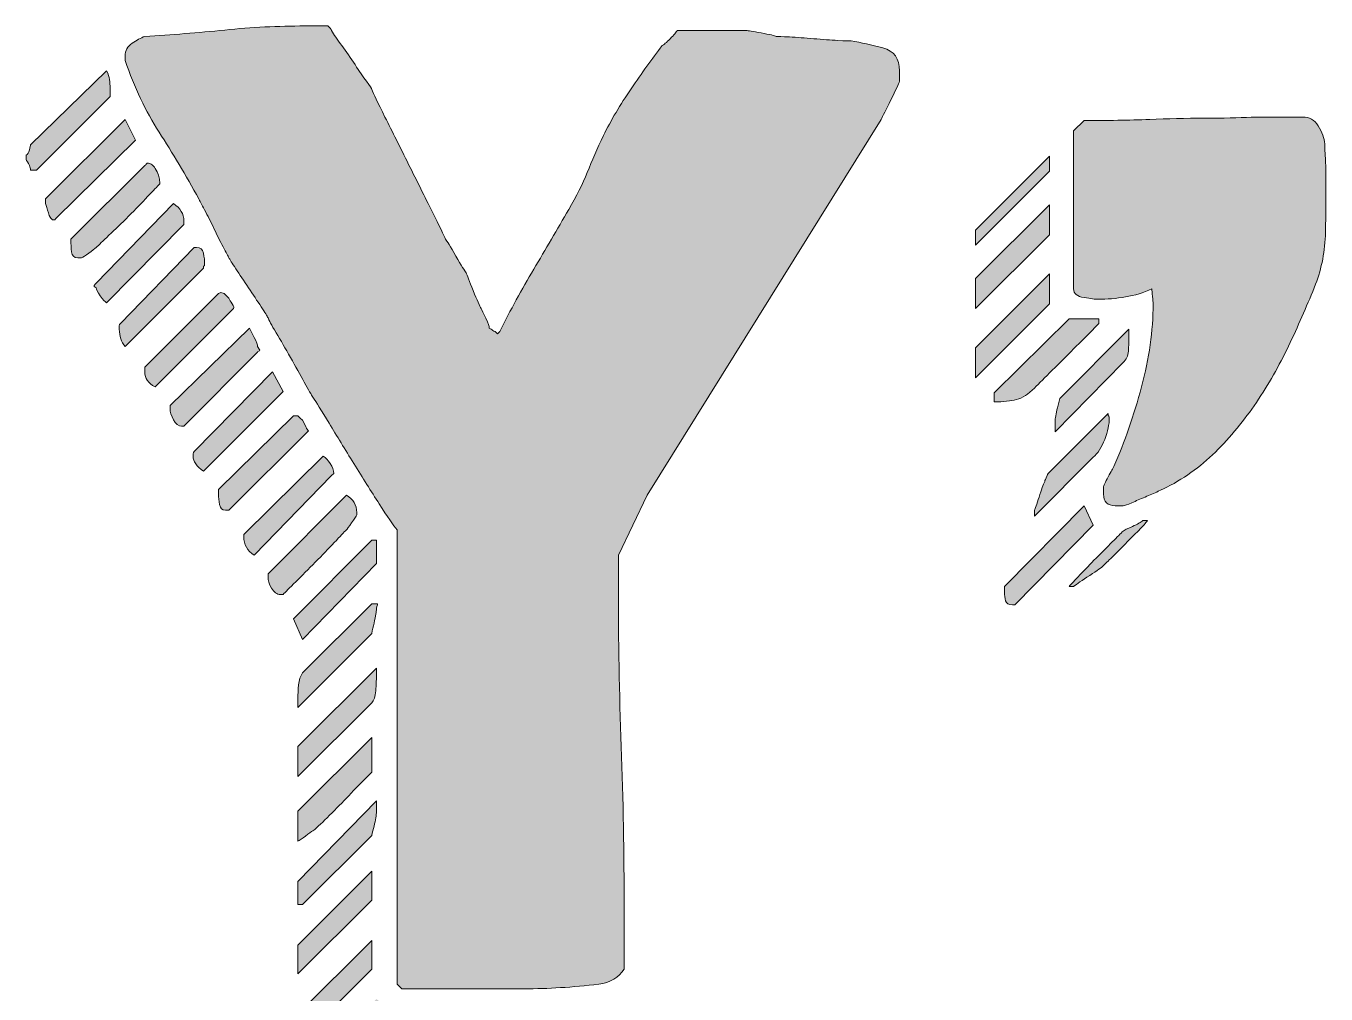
# Model space of a CAD drawing. Header units: inches. Extents: x 37 to 463, y -457 to -43.
# Drawn here: x 36.7 to 182.2, y -388.2 to -280 of the extents above; entities that cross this region are included whole.
import ezdxf

# ---------------------------------------------------------------- set-up
doc = ezdxf.new("R2010")
doc.units = ezdxf.units.IN
doc.header["$MEASUREMENT"] = 0
doc.layers.add('Layer 1', color=7, linetype='Continuous')

# ---------------------------------------------------------------- blocks, each defined once
blk = doc.blocks.new('block 5')
at = {"layer": 'Layer 1', "true_color": 0xca0c32}
h = blk.add_hatch(color=242, dxfattribs=at)
h.dxf.hatch_style = 2
edge = h.paths.add_edge_path()
edge.add_spline(control_points=[(36.74, -294.42), (36.91, -294.33), (37.04, -294.14), (37.12, -293.84), (37.21, -293.54), (37.25, -293.34), (37.25, -293.26), (37.25, -293.26), (45.76, -285), (45.76, -285), (45.94, -285.35), (46.04, -285.67), (46.09, -285.97), (46.13, -286.27), (46.15, -286.6), (46.15, -286.94), (46.15, -286.94), (46.15, -287.84), (46.15, -287.84), (46.15, -287.84), (37.9, -296.1), (37.9, -296.1), (37.9, -296.1), (37.64, -296.1), (37.64, -296.1), (37.64, -296.1), (37.25, -296.1), (37.25, -296.1), (37.25, -295.92), (37.21, -295.75), (37.12, -295.58), (36.95, -295.24), (36.82, -295.02), (36.74, -294.93), (36.74, -294.93), (36.74, -294.68), (36.74, -294.68), (36.74, -294.68), (36.74, -294.42), (36.74, -294.42)], knot_values=[0, 0, 0, 0, 1, 1, 1, 2, 2, 2, 3, 3, 3, 4, 4, 4, 5, 5, 5, 6, 6, 6, 7, 7, 7, 8, 8, 8, 9, 9, 9, 10, 10, 10, 11, 11, 11, 12, 12, 12, 13, 13, 13, 13], degree=3, periodic=1)
edge = h.paths.add_edge_path()
edge.add_spline(control_points=[(38.93, -299.32), (38.93, -299.32), (47.83, -290.42), (47.83, -290.42), (47.83, -290.42), (48.99, -292.74), (48.99, -292.74), (48.99, -292.74), (40.09, -301.51), (40.09, -301.51), (40.09, -301.51), (39.96, -301.64), (39.96, -301.64), (39.96, -301.64), (39.7, -301.64), (39.7, -301.64), (39.7, -301.64), (39.57, -301.51), (39.57, -301.51), (39.49, -301.51), (39.38, -301.3), (39.25, -300.87), (39.12, -300.44), (39.01, -300.09), (38.93, -299.84), (38.93, -299.84), (38.93, -299.45), (38.93, -299.45), (38.93, -299.45), (38.93, -299.32), (38.93, -299.32)], knot_values=[0, 0, 0, 0, 1, 1, 1, 2, 2, 2, 3, 3, 3, 4, 4, 4, 5, 5, 5, 6, 6, 6, 7, 7, 7, 8, 8, 8, 9, 9, 9, 10, 10, 10, 10], degree=3, periodic=1)
edge = h.paths.add_edge_path()
edge.add_spline(control_points=[(41.77, -303.83), (41.77, -303.83), (50.02, -295.58), (50.02, -295.58), (50.1, -295.58), (50.15, -295.54), (50.15, -295.45), (50.15, -295.45), (50.28, -295.32), (50.28, -295.32), (50.71, -295.32), (51.05, -295.58), (51.31, -296.1), (51.57, -296.61), (51.7, -297.04), (51.7, -297.39), (51.7, -297.39), (51.7, -297.64), (51.7, -297.64), (51.44, -297.9), (50.99, -298.37), (50.34, -299.06), (49.7, -299.75), (48.99, -300.48), (48.22, -301.25), (47.44, -302.03), (46.71, -302.74), (46.02, -303.38), (45.33, -304.03), (44.86, -304.48), (44.6, -304.74), (44.43, -304.91), (44.15, -305.12), (43.77, -305.38), (43.38, -305.64), (43.1, -305.81), (42.93, -305.9), (42.93, -305.9), (42.54, -305.9), (42.54, -305.9), (42.11, -305.9), (41.87, -305.68), (41.83, -305.25), (41.79, -304.82), (41.77, -304.52), (41.77, -304.35), (41.77, -304.35), (41.77, -303.83), (41.77, -303.83)], knot_values=[0, 0, 0, 0, 1, 1, 1, 2, 2, 2, 3, 3, 3, 4, 4, 4, 5, 5, 5, 6, 6, 6, 7, 7, 7, 8, 8, 8, 9, 9, 9, 10, 10, 10, 11, 11, 11, 12, 12, 12, 13, 13, 13, 14, 14, 14, 15, 15, 15, 16, 16, 16, 16], degree=3, periodic=1)
edge = h.paths.add_edge_path()
edge.add_spline(control_points=[(44.35, -309.12), (44.35, -309.04), (44.39, -308.95), (44.48, -308.86), (44.48, -308.86), (44.6, -308.73), (44.6, -308.73), (44.6, -308.73), (53.25, -299.84), (53.25, -299.84), (54.02, -300.35), (54.41, -301), (54.41, -301.77), (54.41, -301.77), (54.41, -302.16), (54.41, -302.16), (54.41, -302.16), (45.76, -310.93), (45.76, -310.93), (45.59, -310.84), (45.35, -310.59), (45.05, -310.15), (44.75, -309.72), (44.6, -309.42), (44.6, -309.25), (44.6, -309.25), (44.35, -309.12), (44.35, -309.12)], knot_values=[0, 0, 0, 0, 1, 1, 1, 2, 2, 2, 3, 3, 3, 4, 4, 4, 5, 5, 5, 6, 6, 6, 7, 7, 7, 8, 8, 8, 9, 9, 9, 9], degree=3, periodic=1)
edge = h.paths.add_edge_path()
edge.add_spline(control_points=[(47.18, -313.51), (47.18, -313.42), (47.23, -313.34), (47.31, -313.25), (47.31, -313.25), (55.57, -304.74), (55.57, -304.74), (55.57, -304.74), (55.82, -304.74), (55.82, -304.74), (56.25, -304.74), (56.51, -304.95), (56.6, -305.38), (56.68, -305.81), (56.73, -306.24), (56.73, -306.67), (56.73, -306.76), (56.7, -306.8), (56.66, -306.8), (56.62, -306.8), (56.6, -306.84), (56.6, -306.93), (56.6, -306.93), (56.6, -307.06), (56.6, -307.06), (56.6, -307.06), (47.83, -315.83), (47.83, -315.83), (47.4, -315.31), (47.18, -314.67), (47.18, -313.89), (47.18, -313.89), (47.18, -313.51), (47.18, -313.51)], knot_values=[0, 0, 0, 0, 1, 1, 1, 2, 2, 2, 3, 3, 3, 4, 4, 4, 5, 5, 5, 6, 6, 6, 7, 7, 7, 8, 8, 8, 9, 9, 9, 10, 10, 10, 11, 11, 11, 11], degree=3, periodic=1)
edge = h.paths.add_edge_path()
edge.add_spline(control_points=[(78.27, -336.34), (77.84, -335.82), (77.17, -334.85), (76.27, -333.43), (75.36, -332.02), (74.42, -330.51), (73.43, -328.92), (72.44, -327.33), (71.52, -325.82), (70.66, -324.41), (69.8, -322.99), (69.19, -322.02), (68.85, -321.5), (68.68, -321.25), (68.36, -320.69), (67.88, -319.83), (67.41, -318.97), (66.89, -318.04), (66.34, -317.05), (65.78, -316.07), (65.24, -315.14), (64.72, -314.28), (64.21, -313.42), (63.91, -312.86), (63.82, -312.6), (63.73, -312.43), (63.48, -312.02), (63.05, -311.38), (62.62, -310.73), (62.14, -310.02), (61.63, -309.25), (61.11, -308.48), (60.64, -307.77), (60.21, -307.12), (59.78, -306.48), (59.52, -306.07), (59.44, -305.9), (59.35, -305.73), (59.13, -305.32), (58.79, -304.67), (58.45, -304.03), (58.1, -303.34), (57.76, -302.61), (57.41, -301.88), (57.07, -301.19), (56.73, -300.55), (56.38, -299.9), (56.17, -299.49), (56.08, -299.32), (54.62, -296.66), (53.14, -294.16), (51.63, -291.84), (50.13, -289.52), (48.86, -286.85), (47.83, -283.84), (47.83, -283.84), (47.83, -283.33), (47.83, -283.33), (47.83, -282.73), (48.09, -282.25), (48.6, -281.91), (49.12, -281.57), (49.59, -281.31), (50.02, -281.13), (53.03, -280.96), (56.02, -280.73), (58.98, -280.42), (61.95, -280.12), (64.94, -279.97), (67.95, -279.97), (67.95, -279.97), (70.53, -279.97), (70.53, -279.97), (70.53, -279.97), (70.79, -280.23), (70.79, -280.23), (70.87, -280.32), (70.92, -280.4), (70.92, -280.49), (71.17, -280.92), (71.56, -281.48), (72.08, -282.17), (72.59, -282.86), (73.09, -283.56), (73.56, -284.29), (74.03, -285.03), (74.46, -285.65), (74.85, -286.16), (75.24, -286.68), (75.43, -286.98), (75.43, -287.07), (75.6, -287.5), (76.09, -288.53), (76.91, -290.16), (77.73, -291.8), (78.61, -293.56), (79.56, -295.45), (80.5, -297.34), (81.38, -299.11), (82.2, -300.74), (83.02, -302.37), (83.51, -303.4), (83.68, -303.83), (83.85, -304.01), (84.24, -304.63), (84.84, -305.7), (85.44, -306.78), (85.83, -307.4), (86.01, -307.57), (86.09, -307.83), (86.35, -308.5), (86.78, -309.57), (87.21, -310.65), (87.51, -311.31), (87.68, -311.57), (87.77, -311.75), (87.94, -312.11), (88.2, -312.67), (88.46, -313.23), (88.58, -313.59), (88.58, -313.77), (88.76, -313.85), (88.88, -313.94), (88.97, -314.02), (89.06, -314.11), (89.14, -314.15), (89.23, -314.15), (89.23, -314.15), (89.49, -314.41), (89.49, -314.41), (89.49, -314.41), (89.62, -314.28), (89.62, -314.28), (89.62, -314.28), (89.75, -314.15), (89.75, -314.15), (90.95, -311.75), (92.22, -309.42), (93.55, -307.19), (94.88, -304.95), (96.19, -302.72), (97.48, -300.48), (98.34, -299.02), (99.03, -297.64), (99.55, -296.35), (100.06, -295.06), (100.66, -293.69), (101.35, -292.23), (102.21, -290.51), (103.24, -288.77), (104.45, -287), (105.65, -285.24), (106.81, -283.63), (107.93, -282.17), (108.1, -282.08), (108.4, -281.82), (108.83, -281.39), (109.26, -280.96), (109.52, -280.66), (109.61, -280.49), (109.61, -280.49), (113.61, -280.49), (113.61, -280.49), (113.61, -280.49), (117.35, -280.49), (117.35, -280.49), (117.52, -280.49), (118.08, -280.58), (119.02, -280.75), (119.97, -280.92), (120.53, -281.05), (120.7, -281.13), (120.87, -281.13), (121.36, -281.16), (122.18, -281.2), (123, -281.24), (123.9, -281.31), (124.89, -281.39), (125.88, -281.48), (126.78, -281.54), (127.6, -281.59), (128.42, -281.63), (128.91, -281.65), (129.08, -281.65), (130.2, -281.82), (131.38, -282.08), (132.63, -282.42), (133.88, -282.77), (134.5, -283.63), (134.5, -285), (134.5, -285), (134.5, -286.16), (134.5, -286.16), (134.41, -286.42), (134.09, -287.11), (133.53, -288.23), (132.97, -289.35), (132.61, -290.08), (132.44, -290.42), (132.44, -290.42), (106.25, -332.47), (106.25, -332.47), (106.25, -332.47), (103.03, -339.17), (103.03, -339.17), (103.03, -339.17), (103.03, -342.66), (103.03, -342.66), (103.03, -348.68), (103.14, -354.65), (103.35, -360.58), (103.57, -366.52), (103.67, -372.54), (103.67, -378.64), (103.67, -378.64), (103.67, -385.48), (103.67, -385.48), (103.07, -386.42), (102.13, -386.98), (100.84, -387.15), (97.91, -387.5), (95.14, -387.67), (92.52, -387.67), (89.89, -387.67), (87.12, -387.67), (84.2, -387.67), (84.2, -387.67), (78.78, -387.67), (78.78, -387.67), (78.78, -387.67), (78.27, -387.15), (78.27, -387.15), (78.27, -387.15), (78.27, -336.34), (78.27, -336.34)], knot_values=[0, 0, 0, 0, 1, 1, 1, 2, 2, 2, 3, 3, 3, 4, 4, 4, 5, 5, 5, 6, 6, 6, 7, 7, 7, 8, 8, 8, 9, 9, 9, 10, 10, 10, 11, 11, 11, 12, 12, 12, 13, 13, 13, 14, 14, 14, 15, 15, 15, 16, 16, 16, 17, 17, 17, 18, 18, 18, 19, 19, 19, 20, 20, 20, 21, 21, 21, 22, 22, 22, 23, 23, 23, 24, 24, 24, 25, 25, 25, 26, 26, 26, 27, 27, 27, 28, 28, 28, 29, 29, 29, 30, 30, 30, 31, 31, 31, 32, 32, 32, 33, 33, 33, 34, 34, 34, 35, 35, 35, 36, 36, 36, 37, 37, 37, 38, 38, 38, 39, 39, 39, 40, 40, 40, 41, 41, 41, 42, 42, 42, 43, 43, 43, 44, 44, 44, 45, 45, 45, 46, 46, 46, 47, 47, 47, 48, 48, 48, 49, 49, 49, 50, 50, 50, 51, 51, 51, 52, 52, 52, 53, 53, 53, 54, 54, 54, 55, 55, 55, 56, 56, 56, 57, 57, 57, 58, 58, 58, 59, 59, 59, 60, 60, 60, 61, 61, 61, 62, 62, 62, 63, 63, 63, 64, 64, 64, 65, 65, 65, 66, 66, 66, 67, 67, 67, 68, 68, 68, 69, 69, 69, 70, 70, 70, 71, 71, 71, 72, 72, 72, 73, 73, 73, 74, 74, 74, 75, 75, 75, 76, 76, 76, 77, 77, 77, 78, 78, 78, 78], degree=3, periodic=1)
edge = h.paths.add_edge_path()
edge.add_spline(control_points=[(50.02, -318.15), (50.02, -318.15), (58.28, -309.9), (58.28, -309.9), (58.28, -309.9), (58.53, -309.77), (58.53, -309.77), (58.53, -309.77), (58.92, -309.9), (58.92, -309.9), (58.92, -309.9), (59.44, -310.41), (59.44, -310.41), (59.52, -310.59), (59.65, -310.8), (59.82, -311.06), (59.99, -311.31), (60.04, -311.49), (59.95, -311.57), (59.95, -311.57), (51.18, -320.34), (51.18, -320.34), (50.41, -319.91), (50.02, -319.36), (50.02, -318.67), (50.02, -318.67), (50.02, -318.15), (50.02, -318.15)], knot_values=[0, 0, 0, 0, 1, 1, 1, 2, 2, 2, 3, 3, 3, 4, 4, 4, 5, 5, 5, 6, 6, 6, 7, 7, 7, 8, 8, 8, 9, 9, 9, 9], degree=3, periodic=1)
edge = h.paths.add_edge_path()
edge.add_spline(control_points=[(52.86, -322.41), (52.86, -322.41), (61.76, -313.77), (61.76, -313.77), (61.84, -313.94), (62.02, -314.28), (62.27, -314.8), (62.53, -315.31), (62.66, -315.66), (62.66, -315.83), (62.66, -315.83), (62.92, -316.22), (62.92, -316.22), (62.92, -316.3), (62.87, -316.34), (62.79, -316.34), (62.7, -316.34), (62.66, -316.39), (62.66, -316.47), (62.66, -316.47), (54.41, -324.73), (54.41, -324.73), (54.41, -324.73), (54.15, -324.73), (54.15, -324.73), (53.8, -324.73), (53.5, -324.49), (53.25, -324.02), (52.99, -323.55), (52.86, -323.14), (52.86, -322.79), (52.86, -322.79), (52.86, -322.41), (52.86, -322.41)], knot_values=[0, 0, 0, 0, 1, 1, 1, 2, 2, 2, 3, 3, 3, 4, 4, 4, 5, 5, 5, 6, 6, 6, 7, 7, 7, 8, 8, 8, 9, 9, 9, 10, 10, 10, 11, 11, 11, 11], degree=3, periodic=1)
edge = h.paths.add_edge_path()
edge.add_spline(control_points=[(55.44, -327.82), (55.44, -327.74), (55.48, -327.65), (55.57, -327.56), (55.57, -327.56), (64.34, -318.67), (64.34, -318.67), (64.34, -318.67), (65.5, -320.86), (65.5, -320.86), (65.5, -320.86), (56.6, -329.76), (56.6, -329.76), (55.82, -329.24), (55.44, -328.68), (55.44, -328.08), (55.44, -328.08), (55.44, -327.82), (55.44, -327.82)], knot_values=[0, 0, 0, 0, 1, 1, 1, 2, 2, 2, 3, 3, 3, 4, 4, 4, 5, 5, 5, 6, 6, 6, 6], degree=3, periodic=1)
edge = h.paths.add_edge_path()
edge.add_spline(control_points=[(58.28, -331.82), (58.28, -331.82), (66.66, -323.57), (66.66, -323.57), (66.66, -323.57), (66.79, -323.57), (66.79, -323.57), (66.79, -323.57), (67.17, -323.57), (67.17, -323.57), (67.17, -323.57), (67.43, -323.83), (67.43, -323.83), (67.43, -323.83), (67.69, -324.08), (67.69, -324.08), (67.69, -324.08), (68.08, -324.86), (68.08, -324.86), (68.16, -325.03), (68.25, -325.16), (68.34, -325.24), (68.34, -325.24), (59.44, -334.14), (59.44, -334.14), (59.44, -334.14), (59.05, -334.14), (59.05, -334.14), (58.7, -334.14), (58.49, -333.93), (58.4, -333.5), (58.32, -333.07), (58.28, -332.68), (58.28, -332.34), (58.28, -332.34), (58.28, -331.82), (58.28, -331.82)], knot_values=[0, 0, 0, 0, 1, 1, 1, 2, 2, 2, 3, 3, 3, 4, 4, 4, 5, 5, 5, 6, 6, 6, 7, 7, 7, 8, 8, 8, 9, 9, 9, 10, 10, 10, 11, 11, 11, 12, 12, 12, 12], degree=3, periodic=1)
edge = h.paths.add_edge_path()
edge.add_spline(control_points=[(61.11, -336.85), (61.11, -336.85), (70.01, -328.08), (70.01, -328.08), (70.27, -328.25), (70.53, -328.53), (70.79, -328.92), (71.04, -329.31), (71.17, -329.67), (71.17, -330.02), (71.17, -330.02), (70.92, -330.27), (70.92, -330.27), (70.92, -330.27), (62.27, -339.17), (62.27, -339.17), (61.5, -338.66), (61.11, -337.97), (61.11, -337.11), (61.11, -337.11), (61.11, -336.85), (61.11, -336.85)], knot_values=[0, 0, 0, 0, 1, 1, 1, 2, 2, 2, 3, 3, 3, 4, 4, 4, 5, 5, 5, 6, 6, 6, 7, 7, 7, 7], degree=3, periodic=1)
edge = h.paths.add_edge_path()
edge.add_spline(control_points=[(63.82, -341.24), (63.82, -341.24), (72.59, -332.47), (72.59, -332.47), (73.37, -332.9), (73.75, -333.54), (73.75, -334.4), (73.75, -334.4), (73.75, -334.66), (73.75, -334.66), (73.67, -334.83), (73.47, -335.13), (73.17, -335.56), (72.87, -335.99), (72.68, -336.25), (72.59, -336.34), (72.33, -336.59), (71.88, -337.07), (71.24, -337.75), (70.59, -338.44), (69.88, -339.17), (69.11, -339.95), (68.34, -340.72), (67.6, -341.45), (66.92, -342.14), (66.23, -342.83), (65.76, -343.3), (65.5, -343.56), (65.5, -343.56), (65.24, -343.56), (65.24, -343.56), (64.81, -343.56), (64.47, -343.32), (64.21, -342.85), (63.95, -342.38), (63.82, -341.97), (63.82, -341.62), (63.82, -341.62), (63.82, -341.24), (63.82, -341.24)], knot_values=[0, 0, 0, 0, 1, 1, 1, 2, 2, 2, 3, 3, 3, 4, 4, 4, 5, 5, 5, 6, 6, 6, 7, 7, 7, 8, 8, 8, 9, 9, 9, 10, 10, 10, 11, 11, 11, 12, 12, 12, 13, 13, 13, 13], degree=3, periodic=1)
h.paths.add_polyline_path([(75.43, -337.5), (75.95, -337.5), (75.95, -340.08), (67.69, -348.59), (66.66, -346.27)])
edge = h.paths.add_edge_path()
edge.add_spline(control_points=[(76.07, -344.59), (76.07, -344.68), (76.05, -344.78), (76.01, -344.91), (75.97, -345.04), (75.95, -345.15), (75.95, -345.24), (75.95, -345.41), (75.86, -345.93), (75.69, -346.78), (75.6, -347.13), (75.51, -347.52), (75.43, -347.94), (75.43, -347.94), (67.17, -356.2), (67.17, -356.2), (67.17, -356.2), (67.17, -355.17), (67.17, -355.17), (67.17, -354.74), (67.19, -354.24), (67.24, -353.68), (67.28, -353.12), (67.43, -352.67), (67.69, -352.33), (67.69, -352.33), (75.43, -344.59), (75.43, -344.59), (75.43, -344.59), (76.07, -344.59), (76.07, -344.59)], knot_values=[0, 0, 0, 0, 1, 1, 1, 2, 2, 2, 3, 3, 3, 4, 4, 4, 5, 5, 5, 6, 6, 6, 7, 7, 7, 8, 8, 8, 9, 9, 9, 10, 10, 10, 10], degree=3, periodic=1)
edge = h.paths.add_edge_path()
edge.add_spline(control_points=[(75.95, -351.81), (75.95, -351.81), (75.95, -352.72), (75.95, -352.72), (75.95, -353.15), (75.92, -353.68), (75.88, -354.33), (75.84, -354.97), (75.69, -355.42), (75.43, -355.68), (75.43, -355.68), (67.17, -363.94), (67.17, -363.94), (67.17, -363.94), (67.17, -360.58), (67.17, -360.58), (67.17, -360.58), (75.95, -351.81), (75.95, -351.81)], knot_values=[0, 0, 0, 0, 1, 1, 1, 2, 2, 2, 3, 3, 3, 4, 4, 4, 5, 5, 5, 6, 6, 6, 6], degree=3, periodic=1)
edge = h.paths.add_edge_path()
edge.add_spline(control_points=[(75.43, -359.55), (75.43, -359.55), (75.43, -363.42), (75.43, -363.42), (74.4, -364.45), (73.54, -365.34), (72.85, -366.07), (72.16, -366.8), (71.45, -367.53), (70.72, -368.26), (69.99, -368.99), (69.37, -369.57), (68.85, -370), (68.68, -370.09), (68.4, -370.28), (68.01, -370.58), (67.63, -370.88), (67.35, -371.07), (67.17, -371.16), (67.17, -371.16), (67.17, -367.81), (67.17, -367.81), (67.17, -367.81), (75.43, -359.55), (75.43, -359.55)], knot_values=[0, 0, 0, 0, 1, 1, 1, 2, 2, 2, 3, 3, 3, 4, 4, 4, 5, 5, 5, 6, 6, 6, 7, 7, 7, 8, 8, 8, 8], degree=3, periodic=1)
edge = h.paths.add_edge_path()
edge.add_spline(control_points=[(75.95, -366.65), (75.95, -366.65), (75.95, -367.16), (75.95, -367.16), (75.95, -367.16), (75.95, -367.81), (75.95, -367.81), (75.95, -368.24), (75.86, -368.8), (75.69, -369.48), (75.6, -369.83), (75.51, -370.17), (75.43, -370.51), (75.43, -370.51), (67.69, -378.25), (67.69, -378.25), (67.69, -378.25), (67.17, -378.25), (67.17, -378.25), (67.17, -378.25), (67.17, -375.67), (67.17, -375.67), (67.17, -375.67), (75.95, -366.65), (75.95, -366.65)], knot_values=[0, 0, 0, 0, 1, 1, 1, 2, 2, 2, 3, 3, 3, 4, 4, 4, 5, 5, 5, 6, 6, 6, 7, 7, 7, 8, 8, 8, 8], degree=3, periodic=1)
h.paths.add_polyline_path([(75.43, -374.51), (75.43, -377.74), (67.17, -385.99), (67.17, -382.77)])
h.paths.add_polyline_path([(75.43, -382.25), (75.43, -385.48), (67.17, -393.73), (67.17, -390.51)])
edge = h.paths.add_edge_path()
edge.add_spline(control_points=[(67.17, -397.6), (67.17, -397.6), (75.95, -388.83), (75.95, -388.83), (76.12, -388.91), (76.4, -389.17), (76.78, -389.6), (77.17, -390.03), (77.45, -390.33), (77.62, -390.51), (77.71, -390.59), (77.66, -390.76), (77.49, -391.02), (77.32, -391.28), (77.19, -391.49), (77.11, -391.67), (77.11, -391.67), (71.69, -397.08), (71.69, -397.08), (71.43, -397.26), (71.02, -397.53), (70.46, -397.92), (69.9, -398.31), (69.54, -398.59), (69.37, -398.76), (69.37, -398.76), (68.59, -398.76), (68.59, -398.76), (68.25, -398.76), (67.93, -398.72), (67.63, -398.63), (67.32, -398.54), (67.17, -398.29), (67.17, -397.86), (67.17, -397.86), (67.17, -397.6), (67.17, -397.6)], knot_values=[0, 0, 0, 0, 1, 1, 1, 2, 2, 2, 3, 3, 3, 4, 4, 4, 5, 5, 5, 6, 6, 6, 7, 7, 7, 8, 8, 8, 9, 9, 9, 10, 10, 10, 11, 11, 11, 12, 12, 12, 12], degree=3, periodic=1)
h.paths.add_polyline_path([(85.36, -390.51), (77.11, -398.76), (73.75, -398.76), (82.01, -390.51)])
edge = h.paths.add_edge_path()
edge.add_spline(control_points=[(93.1, -389.86), (93.1, -389.86), (84.33, -398.76), (84.33, -398.76), (84.33, -398.76), (80.98, -398.76), (80.98, -398.76), (80.98, -398.76), (89.23, -390.51), (89.23, -390.51), (89.66, -390.08), (90.07, -389.86), (90.45, -389.86), (90.84, -389.86), (91.29, -389.86), (91.81, -389.86), (91.81, -389.86), (93.1, -389.86), (93.1, -389.86)], knot_values=[0, 0, 0, 0, 1, 1, 1, 2, 2, 2, 3, 3, 3, 4, 4, 4, 5, 5, 5, 6, 6, 6, 6], degree=3, periodic=1)
edge = h.paths.add_edge_path()
edge.add_spline(control_points=[(100.32, -389.86), (100.32, -389.86), (93.1, -397.08), (93.1, -397.08), (92.75, -397.43), (92.24, -397.71), (91.55, -397.92), (90.86, -398.14), (90.26, -398.24), (89.75, -398.24), (89.75, -398.24), (89.23, -398.24), (89.23, -398.24), (89.23, -398.24), (97.48, -389.86), (97.48, -389.86), (97.48, -389.86), (100.32, -389.86), (100.32, -389.86)], knot_values=[0, 0, 0, 0, 1, 1, 1, 2, 2, 2, 3, 3, 3, 4, 4, 4, 5, 5, 5, 6, 6, 6, 6], degree=3, periodic=1)
h = blk.add_hatch(color=242, dxfattribs=at)
h.dxf.hatch_style = 2
h.paths.add_polyline_path([(151.27, -294.55), (151.27, -296.22), (143.01, -304.48), (143.01, -302.8)])
h.paths.add_polyline_path([(151.27, -299.96), (151.27, -303.32), (143.01, -311.57), (143.01, -308.22)])
h.paths.add_polyline_path([(151.27, -307.7), (151.27, -311.06), (143.01, -319.31), (143.01, -315.96)])
edge = h.paths.add_edge_path()
edge.add_spline(control_points=[(153.46, -312.73), (153.46, -312.73), (156.81, -312.73), (156.81, -312.73), (156.81, -312.73), (156.81, -313.25), (156.81, -313.25), (155.69, -314.37), (154.75, -315.31), (153.98, -316.09), (153.2, -316.86), (152.41, -317.66), (151.59, -318.47), (150.77, -319.29), (150.11, -319.96), (149.59, -320.47), (148.9, -321.16), (148.24, -321.59), (147.59, -321.76), (146.95, -321.93), (146.11, -322.02), (145.08, -322.02), (145.08, -322.02), (145.08, -320.99), (145.08, -320.99), (145.08, -320.99), (153.46, -312.73), (153.46, -312.73)], knot_values=[0, 0, 0, 0, 1, 1, 1, 2, 2, 2, 3, 3, 3, 4, 4, 4, 5, 5, 5, 6, 6, 6, 7, 7, 7, 8, 8, 8, 9, 9, 9, 9], degree=3, periodic=1)
edge = h.paths.add_edge_path()
edge.add_spline(control_points=[(146.24, -342.66), (146.24, -342.66), (155.14, -333.63), (155.14, -333.63), (155.14, -333.63), (156.17, -335.82), (156.17, -335.82), (156.17, -335.82), (147.4, -344.72), (147.4, -344.72), (147.4, -344.72), (147.14, -344.72), (147.14, -344.72), (146.71, -344.72), (146.45, -344.57), (146.36, -344.27), (146.28, -343.97), (146.24, -343.65), (146.24, -343.3), (146.24, -343.3), (146.24, -342.66), (146.24, -342.66)], knot_values=[0, 0, 0, 0, 1, 1, 1, 2, 2, 2, 3, 3, 3, 4, 4, 4, 5, 5, 5, 6, 6, 6, 7, 7, 7, 7], degree=3, periodic=1)
edge = h.paths.add_edge_path()
edge.add_spline(control_points=[(157.84, -323.44), (157.84, -323.52), (157.86, -323.59), (157.91, -323.63), (157.95, -323.68), (157.97, -323.74), (157.97, -323.83), (157.97, -324.51), (157.8, -325.31), (157.46, -326.21), (157.11, -327.11), (156.68, -327.78), (156.17, -328.21), (156.17, -328.21), (149.59, -334.79), (149.59, -334.79), (149.59, -334.79), (149.59, -334.53), (149.59, -334.53), (149.59, -334.53), (149.59, -334.14), (149.59, -334.14), (149.67, -333.97), (149.85, -333.48), (150.11, -332.66), (150.36, -331.84), (150.58, -331.26), (150.75, -330.92), (150.75, -330.83), (150.84, -330.62), (151.01, -330.27), (151.09, -330.1), (151.18, -329.97), (151.27, -329.89), (151.27, -329.89), (157.84, -323.31), (157.84, -323.31), (157.84, -323.31), (157.84, -323.44), (157.84, -323.44)], knot_values=[0, 0, 0, 0, 1, 1, 1, 2, 2, 2, 3, 3, 3, 4, 4, 4, 5, 5, 5, 6, 6, 6, 7, 7, 7, 8, 8, 8, 9, 9, 9, 10, 10, 10, 11, 11, 11, 12, 12, 12, 13, 13, 13, 13], degree=3, periodic=1)
edge = h.paths.add_edge_path()
edge.add_spline(control_points=[(160.17, -314.93), (160.17, -315.36), (160.14, -315.83), (160.1, -316.34), (160.06, -316.86), (159.86, -317.29), (159.52, -317.63), (159.52, -317.63), (151.91, -325.37), (151.91, -325.37), (151.91, -325.37), (151.91, -324.99), (151.91, -324.99), (151.91, -324.99), (151.91, -324.21), (151.91, -324.21), (151.91, -323.87), (152, -323.35), (152.17, -322.67), (152.17, -322.67), (152.43, -321.63), (152.43, -321.63), (152.43, -321.63), (160.17, -313.89), (160.17, -313.89), (160.17, -313.89), (160.17, -314.93), (160.17, -314.93)], knot_values=[0, 0, 0, 0, 1, 1, 1, 2, 2, 2, 3, 3, 3, 4, 4, 4, 5, 5, 5, 6, 6, 6, 7, 7, 7, 8, 8, 8, 9, 9, 9, 9], degree=3, periodic=1)
edge = h.paths.add_edge_path()
edge.add_spline(control_points=[(162.23, -335.3), (162.06, -335.56), (161.73, -335.93), (161.26, -336.4), (160.79, -336.87), (160.3, -337.37), (159.78, -337.88), (159.26, -338.4), (158.77, -338.9), (158.3, -339.37), (157.82, -339.84), (157.5, -340.16), (157.33, -340.33), (157.16, -340.51), (156.64, -340.87), (155.78, -341.43), (154.92, -341.99), (154.32, -342.4), (153.98, -342.66), (153.98, -342.66), (153.72, -342.66), (153.72, -342.66), (153.72, -342.66), (153.46, -342.66), (153.46, -342.66), (153.72, -342.4), (154.12, -341.97), (154.68, -341.37), (155.24, -340.77), (155.84, -340.14), (156.49, -339.5), (157.14, -338.85), (157.73, -338.25), (158.3, -337.69), (158.85, -337.13), (159.26, -336.72), (159.52, -336.47), (159.61, -336.38), (159.95, -336.21), (160.55, -335.95), (161.15, -335.69), (161.54, -335.48), (161.71, -335.3), (161.71, -335.3), (161.97, -335.3), (161.97, -335.3), (161.97, -335.3), (162.23, -335.3), (162.23, -335.3)], knot_values=[0, 0, 0, 0, 1, 1, 1, 2, 2, 2, 3, 3, 3, 4, 4, 4, 5, 5, 5, 6, 6, 6, 7, 7, 7, 8, 8, 8, 9, 9, 9, 10, 10, 10, 11, 11, 11, 12, 12, 12, 13, 13, 13, 14, 14, 14, 15, 15, 15, 16, 16, 16, 16], degree=3, periodic=1)
edge = h.paths.add_edge_path()
edge.add_spline(control_points=[(157.33, -331.56), (157.33, -331.39), (157.5, -331.01), (157.84, -330.4), (158.19, -329.8), (158.4, -329.42), (158.49, -329.24), (159.69, -326.49), (160.72, -323.52), (161.58, -320.34), (162.44, -317.16), (162.87, -314.07), (162.87, -311.06), (162.87, -310.89), (162.85, -310.61), (162.81, -310.22), (162.76, -309.83), (162.74, -309.55), (162.74, -309.38), (161.8, -309.81), (160.81, -310.11), (159.78, -310.28), (158.75, -310.46), (157.71, -310.54), (156.68, -310.54), (156.43, -310.54), (155.91, -310.48), (155.14, -310.35), (154.36, -310.22), (153.98, -309.9), (153.98, -309.38), (153.98, -309.38), (153.98, -291.71), (153.98, -291.71), (153.98, -291.71), (155.14, -290.55), (155.14, -290.55), (157.71, -290.55), (160.17, -290.51), (162.49, -290.42), (164.46, -290.34), (166.51, -290.29), (168.61, -290.29), (170.72, -290.29), (172.46, -290.25), (173.84, -290.16), (173.84, -290.16), (176.93, -290.16), (176.93, -290.16), (176.93, -290.16), (179.9, -290.16), (179.9, -290.16), (180.59, -290.25), (181.12, -290.66), (181.51, -291.39), (181.9, -292.12), (182.09, -292.79), (182.09, -293.39), (182.09, -293.47), (182.11, -293.99), (182.16, -294.93), (182.2, -295.88), (182.22, -296.57), (182.22, -297), (182.22, -298.98), (182.2, -301), (182.16, -303.06), (182.11, -305.12), (181.75, -307.06), (181.06, -308.86), (180.2, -311.01), (179.25, -313.18), (178.22, -315.38), (177.19, -317.57), (176.01, -319.68), (174.68, -321.7), (173.34, -323.72), (171.84, -325.59), (170.16, -327.31), (168.49, -329.03), (166.57, -330.45), (164.42, -331.56), (164.25, -331.65), (163.93, -331.8), (163.45, -332.02), (162.98, -332.23), (162.49, -332.45), (161.97, -332.66), (161.46, -332.87), (160.96, -333.09), (160.49, -333.31), (160.01, -333.52), (159.69, -333.63), (159.52, -333.63), (159.52, -333.63), (158.62, -333.63), (158.62, -333.63), (157.76, -333.63), (157.33, -333.2), (157.33, -332.34), (157.33, -332.34), (157.33, -331.56), (157.33, -331.56)], knot_values=[0, 0, 0, 0, 1, 1, 1, 2, 2, 2, 3, 3, 3, 4, 4, 4, 5, 5, 5, 6, 6, 6, 7, 7, 7, 8, 8, 8, 9, 9, 9, 10, 10, 10, 11, 11, 11, 12, 12, 12, 13, 13, 13, 14, 14, 14, 15, 15, 15, 16, 16, 16, 17, 17, 17, 18, 18, 18, 19, 19, 19, 20, 20, 20, 21, 21, 21, 22, 22, 22, 23, 23, 23, 24, 24, 24, 25, 25, 25, 26, 26, 26, 27, 27, 27, 28, 28, 28, 29, 29, 29, 30, 30, 30, 31, 31, 31, 32, 32, 32, 33, 33, 33, 34, 34, 34, 34], degree=3, periodic=1)
at = {"layer": 'Layer 1', "lineweight": 0}
for points in [[(151.27, -294.55), (151.27, -296.22), (143.01, -304.48), (143.01, -302.8), (151.27, -294.55)], [(151.27, -299.96), (151.27, -303.32), (143.01, -311.57), (143.01, -308.22), (151.27, -299.96)], [(151.27, -307.7), (151.27, -311.06), (143.01, -319.31), (143.01, -315.96), (151.27, -307.7)], [(75.43, -337.5), (75.95, -337.5), (75.95, -340.08), (67.69, -348.59), (66.66, -346.27), (75.43, -337.5)], [(75.43, -374.51), (75.43, -377.74), (67.17, -385.99), (67.17, -382.77), (75.43, -374.51)], [(75.43, -382.25), (75.43, -385.48), (67.17, -393.73), (67.17, -390.51), (75.43, -382.25)]]:
    blk.add_lwpolyline(points, dxfattribs=at)
for points, knots in [([(78.27, -336.34), (77.84, -335.82), (77.17, -334.85), (76.27, -333.43), (75.36, -332.02), (74.42, -330.51), (73.43, -328.92), (72.44, -327.33), (71.52, -325.82), (70.66, -324.41), (69.8, -322.99), (69.19, -322.02), (68.85, -321.5), (68.68, -321.25), (68.36, -320.69), (67.88, -319.83), (67.41, -318.97), (66.89, -318.04), (66.34, -317.05), (65.78, -316.07), (65.24, -315.14), (64.72, -314.28), (64.21, -313.42), (63.91, -312.86), (63.82, -312.6), (63.73, -312.43), (63.48, -312.02), (63.05, -311.38), (62.62, -310.73), (62.14, -310.02), (61.63, -309.25), (61.11, -308.48), (60.64, -307.77), (60.21, -307.12), (59.78, -306.48), (59.52, -306.07), (59.44, -305.9), (59.35, -305.73), (59.13, -305.32), (58.79, -304.67), (58.45, -304.03), (58.1, -303.34), (57.76, -302.61), (57.41, -301.88), (57.07, -301.19), (56.73, -300.55), (56.38, -299.9), (56.17, -299.49), (56.08, -299.32), (54.62, -296.66), (53.14, -294.16), (51.63, -291.84), (50.13, -289.52), (48.86, -286.85), (47.83, -283.84), (47.83, -283.84), (47.83, -283.33), (47.83, -283.33), (47.83, -282.73), (48.09, -282.25), (48.6, -281.91), (49.12, -281.57), (49.59, -281.31), (50.02, -281.13), (53.03, -280.96), (56.02, -280.73), (58.98, -280.42), (61.95, -280.12), (64.94, -279.97), (67.95, -279.97), (67.95, -279.97), (70.53, -279.97), (70.53, -279.97), (70.53, -279.97), (70.79, -280.23), (70.79, -280.23), (70.87, -280.32), (70.92, -280.4), (70.92, -280.49), (71.17, -280.92), (71.56, -281.48), (72.08, -282.17), (72.59, -282.86), (73.09, -283.56), (73.56, -284.29), (74.03, -285.03), (74.46, -285.65), (74.85, -286.16), (75.24, -286.68), (75.43, -286.98), (75.43, -287.07), (75.6, -287.5), (76.09, -288.53), (76.91, -290.16), (77.73, -291.8), (78.61, -293.56), (79.56, -295.45), (80.5, -297.34), (81.38, -299.11), (82.2, -300.74), (83.02, -302.37), (83.51, -303.4), (83.68, -303.83), (83.85, -304.01), (84.24, -304.63), (84.84, -305.7), (85.44, -306.78), (85.83, -307.4), (86.01, -307.57), (86.09, -307.83), (86.35, -308.5), (86.78, -309.57), (87.21, -310.65), (87.51, -311.31), (87.68, -311.57), (87.77, -311.75), (87.94, -312.11), (88.2, -312.67), (88.46, -313.23), (88.58, -313.59), (88.58, -313.77), (88.76, -313.85), (88.88, -313.94), (88.97, -314.02), (89.06, -314.11), (89.14, -314.15), (89.23, -314.15), (89.23, -314.15), (89.49, -314.41), (89.49, -314.41), (89.49, -314.41), (89.62, -314.28), (89.62, -314.28), (89.62, -314.28), (89.75, -314.15), (89.75, -314.15), (90.95, -311.75), (92.22, -309.42), (93.55, -307.19), (94.88, -304.95), (96.19, -302.72), (97.48, -300.48), (98.34, -299.02), (99.03, -297.64), (99.55, -296.35), (100.06, -295.06), (100.66, -293.69), (101.35, -292.23), (102.21, -290.51), (103.24, -288.77), (104.45, -287), (105.65, -285.24), (106.81, -283.63), (107.93, -282.17), (108.1, -282.08), (108.4, -281.82), (108.83, -281.39), (109.26, -280.96), (109.52, -280.66), (109.61, -280.49), (109.61, -280.49), (113.61, -280.49), (113.61, -280.49), (113.61, -280.49), (117.35, -280.49), (117.35, -280.49), (117.52, -280.49), (118.08, -280.58), (119.02, -280.75), (119.97, -280.92), (120.53, -281.05), (120.7, -281.13), (120.87, -281.13), (121.36, -281.16), (122.18, -281.2), (123, -281.24), (123.9, -281.31), (124.89, -281.39), (125.88, -281.48), (126.78, -281.54), (127.6, -281.59), (128.42, -281.63), (128.91, -281.65), (129.08, -281.65), (130.2, -281.82), (131.38, -282.08), (132.63, -282.42), (133.88, -282.77), (134.5, -283.63), (134.5, -285), (134.5, -285), (134.5, -286.16), (134.5, -286.16), (134.41, -286.42), (134.09, -287.11), (133.53, -288.23), (132.97, -289.35), (132.61, -290.08), (132.44, -290.42), (132.44, -290.42), (106.25, -332.47), (106.25, -332.47), (106.25, -332.47), (103.03, -339.17), (103.03, -339.17), (103.03, -339.17), (103.03, -342.66), (103.03, -342.66), (103.03, -348.68), (103.14, -354.65), (103.35, -360.58), (103.57, -366.52), (103.67, -372.54), (103.67, -378.64), (103.67, -378.64), (103.67, -385.48), (103.67, -385.48), (103.07, -386.42), (102.13, -386.98), (100.84, -387.15), (97.91, -387.5), (95.14, -387.67), (92.52, -387.67), (89.89, -387.67), (87.12, -387.67), (84.2, -387.67), (84.2, -387.67), (78.78, -387.67), (78.78, -387.67), (78.78, -387.67), (78.27, -387.15), (78.27, -387.15), (78.27, -387.15), (78.27, -336.34), (78.27, -336.34)], [0, 0, 0, 0, 1, 1, 1, 2, 2, 2, 3, 3, 3, 4, 4, 4, 5, 5, 5, 6, 6, 6, 7, 7, 7, 8, 8, 8, 9, 9, 9, 10, 10, 10, 11, 11, 11, 12, 12, 12, 13, 13, 13, 14, 14, 14, 15, 15, 15, 16, 16, 16, 17, 17, 17, 18, 18, 18, 19, 19, 19, 20, 20, 20, 21, 21, 21, 22, 22, 22, 23, 23, 23, 24, 24, 24, 25, 25, 25, 26, 26, 26, 27, 27, 27, 28, 28, 28, 29, 29, 29, 30, 30, 30, 31, 31, 31, 32, 32, 32, 33, 33, 33, 34, 34, 34, 35, 35, 35, 36, 36, 36, 37, 37, 37, 38, 38, 38, 39, 39, 39, 40, 40, 40, 41, 41, 41, 42, 42, 42, 43, 43, 43, 44, 44, 44, 45, 45, 45, 46, 46, 46, 47, 47, 47, 48, 48, 48, 49, 49, 49, 50, 50, 50, 51, 51, 51, 52, 52, 52, 53, 53, 53, 54, 54, 54, 55, 55, 55, 56, 56, 56, 57, 57, 57, 58, 58, 58, 59, 59, 59, 60, 60, 60, 61, 61, 61, 62, 62, 62, 63, 63, 63, 64, 64, 64, 65, 65, 65, 66, 66, 66, 67, 67, 67, 68, 68, 68, 69, 69, 69, 70, 70, 70, 71, 71, 71, 72, 72, 72, 73, 73, 73, 74, 74, 74, 75, 75, 75, 76, 76, 76, 77, 77, 77, 78, 78, 78, 78]), ([(36.74, -294.42), (36.91, -294.33), (37.04, -294.14), (37.12, -293.84), (37.21, -293.54), (37.25, -293.34), (37.25, -293.26), (37.25, -293.26), (45.76, -285), (45.76, -285), (45.94, -285.35), (46.04, -285.67), (46.09, -285.97), (46.13, -286.27), (46.15, -286.6), (46.15, -286.94), (46.15, -286.94), (46.15, -287.84), (46.15, -287.84), (46.15, -287.84), (37.9, -296.1), (37.9, -296.1), (37.9, -296.1), (37.64, -296.1), (37.64, -296.1), (37.64, -296.1), (37.25, -296.1), (37.25, -296.1), (37.25, -295.92), (37.21, -295.75), (37.12, -295.58), (36.95, -295.24), (36.82, -295.02), (36.74, -294.93), (36.74, -294.93), (36.74, -294.68), (36.74, -294.68), (36.74, -294.68), (36.74, -294.42), (36.74, -294.42)], [0, 0, 0, 0, 1, 1, 1, 2, 2, 2, 3, 3, 3, 4, 4, 4, 5, 5, 5, 6, 6, 6, 7, 7, 7, 8, 8, 8, 9, 9, 9, 10, 10, 10, 11, 11, 11, 12, 12, 12, 13, 13, 13, 13]), ([(38.93, -299.32), (38.93, -299.32), (47.83, -290.42), (47.83, -290.42), (47.83, -290.42), (48.99, -292.74), (48.99, -292.74), (48.99, -292.74), (40.09, -301.51), (40.09, -301.51), (40.09, -301.51), (39.96, -301.64), (39.96, -301.64), (39.96, -301.64), (39.7, -301.64), (39.7, -301.64), (39.7, -301.64), (39.57, -301.51), (39.57, -301.51), (39.49, -301.51), (39.38, -301.3), (39.25, -300.87), (39.12, -300.44), (39.01, -300.09), (38.93, -299.84), (38.93, -299.84), (38.93, -299.45), (38.93, -299.45), (38.93, -299.45), (38.93, -299.32), (38.93, -299.32)], [0, 0, 0, 0, 1, 1, 1, 2, 2, 2, 3, 3, 3, 4, 4, 4, 5, 5, 5, 6, 6, 6, 7, 7, 7, 8, 8, 8, 9, 9, 9, 10, 10, 10, 10]), ([(157.33, -331.56), (157.33, -331.39), (157.5, -331.01), (157.84, -330.4), (158.19, -329.8), (158.4, -329.42), (158.49, -329.24), (159.69, -326.49), (160.72, -323.52), (161.58, -320.34), (162.44, -317.16), (162.87, -314.07), (162.87, -311.06), (162.87, -310.89), (162.85, -310.61), (162.81, -310.22), (162.76, -309.83), (162.74, -309.55), (162.74, -309.38), (161.8, -309.81), (160.81, -310.11), (159.78, -310.28), (158.75, -310.46), (157.71, -310.54), (156.68, -310.54), (156.43, -310.54), (155.91, -310.48), (155.14, -310.35), (154.36, -310.22), (153.98, -309.9), (153.98, -309.38), (153.98, -309.38), (153.98, -291.71), (153.98, -291.71), (153.98, -291.71), (155.14, -290.55), (155.14, -290.55), (157.71, -290.55), (160.17, -290.51), (162.49, -290.42), (164.46, -290.34), (166.51, -290.29), (168.61, -290.29), (170.72, -290.29), (172.46, -290.25), (173.84, -290.16), (173.84, -290.16), (176.93, -290.16), (176.93, -290.16), (176.93, -290.16), (179.9, -290.16), (179.9, -290.16), (180.59, -290.25), (181.12, -290.66), (181.51, -291.39), (181.9, -292.12), (182.09, -292.79), (182.09, -293.39), (182.09, -293.47), (182.11, -293.99), (182.16, -294.93), (182.2, -295.88), (182.22, -296.57), (182.22, -297), (182.22, -298.98), (182.2, -301), (182.16, -303.06), (182.11, -305.12), (181.75, -307.06), (181.06, -308.86), (180.2, -311.01), (179.25, -313.18), (178.22, -315.38), (177.19, -317.57), (176.01, -319.68), (174.68, -321.7), (173.34, -323.72), (171.84, -325.59), (170.16, -327.31), (168.49, -329.03), (166.57, -330.45), (164.42, -331.56), (164.25, -331.65), (163.93, -331.8), (163.45, -332.02), (162.98, -332.23), (162.49, -332.45), (161.97, -332.66), (161.46, -332.87), (160.96, -333.09), (160.49, -333.31), (160.01, -333.52), (159.69, -333.63), (159.52, -333.63), (159.52, -333.63), (158.62, -333.63), (158.62, -333.63), (157.76, -333.63), (157.33, -333.2), (157.33, -332.34), (157.33, -332.34), (157.33, -331.56), (157.33, -331.56)], [0, 0, 0, 0, 1, 1, 1, 2, 2, 2, 3, 3, 3, 4, 4, 4, 5, 5, 5, 6, 6, 6, 7, 7, 7, 8, 8, 8, 9, 9, 9, 10, 10, 10, 11, 11, 11, 12, 12, 12, 13, 13, 13, 14, 14, 14, 15, 15, 15, 16, 16, 16, 17, 17, 17, 18, 18, 18, 19, 19, 19, 20, 20, 20, 21, 21, 21, 22, 22, 22, 23, 23, 23, 24, 24, 24, 25, 25, 25, 26, 26, 26, 27, 27, 27, 28, 28, 28, 29, 29, 29, 30, 30, 30, 31, 31, 31, 32, 32, 32, 33, 33, 33, 34, 34, 34, 34]), ([(41.77, -303.83), (41.77, -303.83), (50.02, -295.58), (50.02, -295.58), (50.1, -295.58), (50.15, -295.54), (50.15, -295.45), (50.15, -295.45), (50.28, -295.32), (50.28, -295.32), (50.71, -295.32), (51.05, -295.58), (51.31, -296.1), (51.57, -296.61), (51.7, -297.04), (51.7, -297.39), (51.7, -297.39), (51.7, -297.64), (51.7, -297.64), (51.44, -297.9), (50.99, -298.37), (50.34, -299.06), (49.7, -299.75), (48.99, -300.48), (48.22, -301.25), (47.44, -302.03), (46.71, -302.74), (46.02, -303.38), (45.33, -304.03), (44.86, -304.48), (44.6, -304.74), (44.43, -304.91), (44.15, -305.12), (43.77, -305.38), (43.38, -305.64), (43.1, -305.81), (42.93, -305.9), (42.93, -305.9), (42.54, -305.9), (42.54, -305.9), (42.11, -305.9), (41.87, -305.68), (41.83, -305.25), (41.79, -304.82), (41.77, -304.52), (41.77, -304.35), (41.77, -304.35), (41.77, -303.83), (41.77, -303.83)], [0, 0, 0, 0, 1, 1, 1, 2, 2, 2, 3, 3, 3, 4, 4, 4, 5, 5, 5, 6, 6, 6, 7, 7, 7, 8, 8, 8, 9, 9, 9, 10, 10, 10, 11, 11, 11, 12, 12, 12, 13, 13, 13, 14, 14, 14, 15, 15, 15, 16, 16, 16, 16]), ([(44.35, -309.12), (44.35, -309.04), (44.39, -308.95), (44.48, -308.86), (44.48, -308.86), (44.6, -308.73), (44.6, -308.73), (44.6, -308.73), (53.25, -299.84), (53.25, -299.84), (54.02, -300.35), (54.41, -301), (54.41, -301.77), (54.41, -301.77), (54.41, -302.16), (54.41, -302.16), (54.41, -302.16), (45.76, -310.93), (45.76, -310.93), (45.59, -310.84), (45.35, -310.59), (45.05, -310.15), (44.75, -309.72), (44.6, -309.42), (44.6, -309.25), (44.6, -309.25), (44.35, -309.12), (44.35, -309.12)], [0, 0, 0, 0, 1, 1, 1, 2, 2, 2, 3, 3, 3, 4, 4, 4, 5, 5, 5, 6, 6, 6, 7, 7, 7, 8, 8, 8, 9, 9, 9, 9]), ([(47.18, -313.51), (47.18, -313.42), (47.23, -313.34), (47.31, -313.25), (47.31, -313.25), (55.57, -304.74), (55.57, -304.74), (55.57, -304.74), (55.82, -304.74), (55.82, -304.74), (56.25, -304.74), (56.51, -304.95), (56.6, -305.38), (56.68, -305.81), (56.73, -306.24), (56.73, -306.67), (56.73, -306.76), (56.7, -306.8), (56.66, -306.8), (56.62, -306.8), (56.6, -306.84), (56.6, -306.93), (56.6, -306.93), (56.6, -307.06), (56.6, -307.06), (56.6, -307.06), (47.83, -315.83), (47.83, -315.83), (47.4, -315.31), (47.18, -314.67), (47.18, -313.89), (47.18, -313.89), (47.18, -313.51), (47.18, -313.51)], [0, 0, 0, 0, 1, 1, 1, 2, 2, 2, 3, 3, 3, 4, 4, 4, 5, 5, 5, 6, 6, 6, 7, 7, 7, 8, 8, 8, 9, 9, 9, 10, 10, 10, 11, 11, 11, 11]), ([(50.02, -318.15), (50.02, -318.15), (58.28, -309.9), (58.28, -309.9), (58.28, -309.9), (58.53, -309.77), (58.53, -309.77), (58.53, -309.77), (58.92, -309.9), (58.92, -309.9), (58.92, -309.9), (59.44, -310.41), (59.44, -310.41), (59.52, -310.59), (59.65, -310.8), (59.82, -311.06), (59.99, -311.31), (60.04, -311.49), (59.95, -311.57), (59.95, -311.57), (51.18, -320.34), (51.18, -320.34), (50.41, -319.91), (50.02, -319.36), (50.02, -318.67), (50.02, -318.67), (50.02, -318.15), (50.02, -318.15)], [0, 0, 0, 0, 1, 1, 1, 2, 2, 2, 3, 3, 3, 4, 4, 4, 5, 5, 5, 6, 6, 6, 7, 7, 7, 8, 8, 8, 9, 9, 9, 9]), ([(153.46, -312.73), (153.46, -312.73), (156.81, -312.73), (156.81, -312.73), (156.81, -312.73), (156.81, -313.25), (156.81, -313.25), (155.69, -314.37), (154.75, -315.31), (153.98, -316.09), (153.2, -316.86), (152.41, -317.66), (151.59, -318.47), (150.77, -319.29), (150.11, -319.96), (149.59, -320.47), (148.9, -321.16), (148.24, -321.59), (147.59, -321.76), (146.95, -321.93), (146.11, -322.02), (145.08, -322.02), (145.08, -322.02), (145.08, -320.99), (145.08, -320.99), (145.08, -320.99), (153.46, -312.73), (153.46, -312.73)], [0, 0, 0, 0, 1, 1, 1, 2, 2, 2, 3, 3, 3, 4, 4, 4, 5, 5, 5, 6, 6, 6, 7, 7, 7, 8, 8, 8, 9, 9, 9, 9]), ([(52.86, -322.41), (52.86, -322.41), (61.76, -313.77), (61.76, -313.77), (61.84, -313.94), (62.02, -314.28), (62.27, -314.8), (62.53, -315.31), (62.66, -315.66), (62.66, -315.83), (62.66, -315.83), (62.92, -316.22), (62.92, -316.22), (62.92, -316.3), (62.87, -316.34), (62.79, -316.34), (62.7, -316.34), (62.66, -316.39), (62.66, -316.47), (62.66, -316.47), (54.41, -324.73), (54.41, -324.73), (54.41, -324.73), (54.15, -324.73), (54.15, -324.73), (53.8, -324.73), (53.5, -324.49), (53.25, -324.02), (52.99, -323.55), (52.86, -323.14), (52.86, -322.79), (52.86, -322.79), (52.86, -322.41), (52.86, -322.41)], [0, 0, 0, 0, 1, 1, 1, 2, 2, 2, 3, 3, 3, 4, 4, 4, 5, 5, 5, 6, 6, 6, 7, 7, 7, 8, 8, 8, 9, 9, 9, 10, 10, 10, 11, 11, 11, 11]), ([(160.17, -314.93), (160.17, -315.36), (160.14, -315.83), (160.1, -316.34), (160.06, -316.86), (159.86, -317.29), (159.52, -317.63), (159.52, -317.63), (151.91, -325.37), (151.91, -325.37), (151.91, -325.37), (151.91, -324.99), (151.91, -324.99), (151.91, -324.99), (151.91, -324.21), (151.91, -324.21), (151.91, -323.87), (152, -323.35), (152.17, -322.67), (152.17, -322.67), (152.43, -321.63), (152.43, -321.63), (152.43, -321.63), (160.17, -313.89), (160.17, -313.89), (160.17, -313.89), (160.17, -314.93), (160.17, -314.93)], [0, 0, 0, 0, 1, 1, 1, 2, 2, 2, 3, 3, 3, 4, 4, 4, 5, 5, 5, 6, 6, 6, 7, 7, 7, 8, 8, 8, 9, 9, 9, 9]), ([(55.44, -327.82), (55.44, -327.74), (55.48, -327.65), (55.57, -327.56), (55.57, -327.56), (64.34, -318.67), (64.34, -318.67), (64.34, -318.67), (65.5, -320.86), (65.5, -320.86), (65.5, -320.86), (56.6, -329.76), (56.6, -329.76), (55.82, -329.24), (55.44, -328.68), (55.44, -328.08), (55.44, -328.08), (55.44, -327.82), (55.44, -327.82)], [0, 0, 0, 0, 1, 1, 1, 2, 2, 2, 3, 3, 3, 4, 4, 4, 5, 5, 5, 6, 6, 6, 6]), ([(58.28, -331.82), (58.28, -331.82), (66.66, -323.57), (66.66, -323.57), (66.66, -323.57), (66.79, -323.57), (66.79, -323.57), (66.79, -323.57), (67.17, -323.57), (67.17, -323.57), (67.17, -323.57), (67.43, -323.83), (67.43, -323.83), (67.43, -323.83), (67.69, -324.08), (67.69, -324.08), (67.69, -324.08), (68.08, -324.86), (68.08, -324.86), (68.16, -325.03), (68.25, -325.16), (68.34, -325.24), (68.34, -325.24), (59.44, -334.14), (59.44, -334.14), (59.44, -334.14), (59.05, -334.14), (59.05, -334.14), (58.7, -334.14), (58.49, -333.93), (58.4, -333.5), (58.32, -333.07), (58.28, -332.68), (58.28, -332.34), (58.28, -332.34), (58.28, -331.82), (58.28, -331.82)], [0, 0, 0, 0, 1, 1, 1, 2, 2, 2, 3, 3, 3, 4, 4, 4, 5, 5, 5, 6, 6, 6, 7, 7, 7, 8, 8, 8, 9, 9, 9, 10, 10, 10, 11, 11, 11, 12, 12, 12, 12]), ([(157.84, -323.44), (157.84, -323.52), (157.86, -323.59), (157.91, -323.63), (157.95, -323.68), (157.97, -323.74), (157.97, -323.83), (157.97, -324.51), (157.8, -325.31), (157.46, -326.21), (157.11, -327.11), (156.68, -327.78), (156.17, -328.21), (156.17, -328.21), (149.59, -334.79), (149.59, -334.79), (149.59, -334.79), (149.59, -334.53), (149.59, -334.53), (149.59, -334.53), (149.59, -334.14), (149.59, -334.14), (149.67, -333.97), (149.85, -333.48), (150.11, -332.66), (150.36, -331.84), (150.58, -331.26), (150.75, -330.92), (150.75, -330.83), (150.84, -330.62), (151.01, -330.27), (151.09, -330.1), (151.18, -329.97), (151.27, -329.89), (151.27, -329.89), (157.84, -323.31), (157.84, -323.31), (157.84, -323.31), (157.84, -323.44), (157.84, -323.44)], [0, 0, 0, 0, 1, 1, 1, 2, 2, 2, 3, 3, 3, 4, 4, 4, 5, 5, 5, 6, 6, 6, 7, 7, 7, 8, 8, 8, 9, 9, 9, 10, 10, 10, 11, 11, 11, 12, 12, 12, 13, 13, 13, 13]), ([(61.11, -336.85), (61.11, -336.85), (70.01, -328.08), (70.01, -328.08), (70.27, -328.25), (70.53, -328.53), (70.79, -328.92), (71.04, -329.31), (71.17, -329.67), (71.17, -330.02), (71.17, -330.02), (70.92, -330.27), (70.92, -330.27), (70.92, -330.27), (62.27, -339.17), (62.27, -339.17), (61.5, -338.66), (61.11, -337.97), (61.11, -337.11), (61.11, -337.11), (61.11, -336.85), (61.11, -336.85)], [0, 0, 0, 0, 1, 1, 1, 2, 2, 2, 3, 3, 3, 4, 4, 4, 5, 5, 5, 6, 6, 6, 7, 7, 7, 7]), ([(63.82, -341.24), (63.82, -341.24), (72.59, -332.47), (72.59, -332.47), (73.37, -332.9), (73.75, -333.54), (73.75, -334.4), (73.75, -334.4), (73.75, -334.66), (73.75, -334.66), (73.67, -334.83), (73.47, -335.13), (73.17, -335.56), (72.87, -335.99), (72.68, -336.25), (72.59, -336.34), (72.33, -336.59), (71.88, -337.07), (71.24, -337.75), (70.59, -338.44), (69.88, -339.17), (69.11, -339.95), (68.34, -340.72), (67.6, -341.45), (66.92, -342.14), (66.23, -342.83), (65.76, -343.3), (65.5, -343.56), (65.5, -343.56), (65.24, -343.56), (65.24, -343.56), (64.81, -343.56), (64.47, -343.32), (64.21, -342.85), (63.95, -342.38), (63.82, -341.97), (63.82, -341.62), (63.82, -341.62), (63.82, -341.24), (63.82, -341.24)], [0, 0, 0, 0, 1, 1, 1, 2, 2, 2, 3, 3, 3, 4, 4, 4, 5, 5, 5, 6, 6, 6, 7, 7, 7, 8, 8, 8, 9, 9, 9, 10, 10, 10, 11, 11, 11, 12, 12, 12, 13, 13, 13, 13]), ([(146.24, -342.66), (146.24, -342.66), (155.14, -333.63), (155.14, -333.63), (155.14, -333.63), (156.17, -335.82), (156.17, -335.82), (156.17, -335.82), (147.4, -344.72), (147.4, -344.72), (147.4, -344.72), (147.14, -344.72), (147.14, -344.72), (146.71, -344.72), (146.45, -344.57), (146.36, -344.27), (146.28, -343.97), (146.24, -343.65), (146.24, -343.3), (146.24, -343.3), (146.24, -342.66), (146.24, -342.66)], [0, 0, 0, 0, 1, 1, 1, 2, 2, 2, 3, 3, 3, 4, 4, 4, 5, 5, 5, 6, 6, 6, 7, 7, 7, 7]), ([(162.23, -335.3), (162.06, -335.56), (161.73, -335.93), (161.26, -336.4), (160.79, -336.87), (160.3, -337.37), (159.78, -337.88), (159.26, -338.4), (158.77, -338.9), (158.3, -339.37), (157.82, -339.84), (157.5, -340.16), (157.33, -340.33), (157.16, -340.51), (156.64, -340.87), (155.78, -341.43), (154.92, -341.99), (154.32, -342.4), (153.98, -342.66), (153.98, -342.66), (153.72, -342.66), (153.72, -342.66), (153.72, -342.66), (153.46, -342.66), (153.46, -342.66), (153.72, -342.4), (154.12, -341.97), (154.68, -341.37), (155.24, -340.77), (155.84, -340.14), (156.49, -339.5), (157.14, -338.85), (157.73, -338.25), (158.3, -337.69), (158.85, -337.13), (159.26, -336.72), (159.52, -336.47), (159.61, -336.38), (159.95, -336.21), (160.55, -335.95), (161.15, -335.69), (161.54, -335.48), (161.71, -335.3), (161.71, -335.3), (161.97, -335.3), (161.97, -335.3), (161.97, -335.3), (162.23, -335.3), (162.23, -335.3)], [0, 0, 0, 0, 1, 1, 1, 2, 2, 2, 3, 3, 3, 4, 4, 4, 5, 5, 5, 6, 6, 6, 7, 7, 7, 8, 8, 8, 9, 9, 9, 10, 10, 10, 11, 11, 11, 12, 12, 12, 13, 13, 13, 14, 14, 14, 15, 15, 15, 16, 16, 16, 16]), ([(76.07, -344.59), (76.07, -344.68), (76.05, -344.78), (76.01, -344.91), (75.97, -345.04), (75.95, -345.15), (75.95, -345.24), (75.95, -345.41), (75.86, -345.93), (75.69, -346.78), (75.6, -347.13), (75.51, -347.52), (75.43, -347.94), (75.43, -347.94), (67.17, -356.2), (67.17, -356.2), (67.17, -356.2), (67.17, -355.17), (67.17, -355.17), (67.17, -354.74), (67.19, -354.24), (67.24, -353.68), (67.28, -353.12), (67.43, -352.67), (67.69, -352.33), (67.69, -352.33), (75.43, -344.59), (75.43, -344.59), (75.43, -344.59), (76.07, -344.59), (76.07, -344.59)], [0, 0, 0, 0, 1, 1, 1, 2, 2, 2, 3, 3, 3, 4, 4, 4, 5, 5, 5, 6, 6, 6, 7, 7, 7, 8, 8, 8, 9, 9, 9, 10, 10, 10, 10]), ([(75.95, -351.81), (75.95, -351.81), (75.95, -352.72), (75.95, -352.72), (75.95, -353.15), (75.92, -353.68), (75.88, -354.33), (75.84, -354.97), (75.69, -355.42), (75.43, -355.68), (75.43, -355.68), (67.17, -363.94), (67.17, -363.94), (67.17, -363.94), (67.17, -360.58), (67.17, -360.58), (67.17, -360.58), (75.95, -351.81), (75.95, -351.81)], [0, 0, 0, 0, 1, 1, 1, 2, 2, 2, 3, 3, 3, 4, 4, 4, 5, 5, 5, 6, 6, 6, 6]), ([(75.43, -359.55), (75.43, -359.55), (75.43, -363.42), (75.43, -363.42), (74.4, -364.45), (73.54, -365.34), (72.85, -366.07), (72.16, -366.8), (71.45, -367.53), (70.72, -368.26), (69.99, -368.99), (69.37, -369.57), (68.85, -370), (68.68, -370.09), (68.4, -370.28), (68.01, -370.58), (67.63, -370.88), (67.35, -371.07), (67.17, -371.16), (67.17, -371.16), (67.17, -367.81), (67.17, -367.81), (67.17, -367.81), (75.43, -359.55), (75.43, -359.55)], [0, 0, 0, 0, 1, 1, 1, 2, 2, 2, 3, 3, 3, 4, 4, 4, 5, 5, 5, 6, 6, 6, 7, 7, 7, 8, 8, 8, 8]), ([(75.95, -366.65), (75.95, -366.65), (75.95, -367.16), (75.95, -367.16), (75.95, -367.16), (75.95, -367.81), (75.95, -367.81), (75.95, -368.24), (75.86, -368.8), (75.69, -369.48), (75.6, -369.83), (75.51, -370.17), (75.43, -370.51), (75.43, -370.51), (67.69, -378.25), (67.69, -378.25), (67.69, -378.25), (67.17, -378.25), (67.17, -378.25), (67.17, -378.25), (67.17, -375.67), (67.17, -375.67), (67.17, -375.67), (75.95, -366.65), (75.95, -366.65)], [0, 0, 0, 0, 1, 1, 1, 2, 2, 2, 3, 3, 3, 4, 4, 4, 5, 5, 5, 6, 6, 6, 7, 7, 7, 8, 8, 8, 8])]:
    blk.add_open_spline(points, degree=3, knots=knots, dxfattribs=at)
blk = doc.blocks.new('block 2')
at = {"layer": 'Layer 1'}
blk.add_blockref('block 5', (0, 0), dxfattribs=at)

msp = doc.modelspace()

# ---------------------------------------------------------------- block references
at = {"layer": 'Layer 1'}
msp.add_blockref('block 2', (0, 0), dxfattribs=at)

doc.saveas('drawing.dxf')
